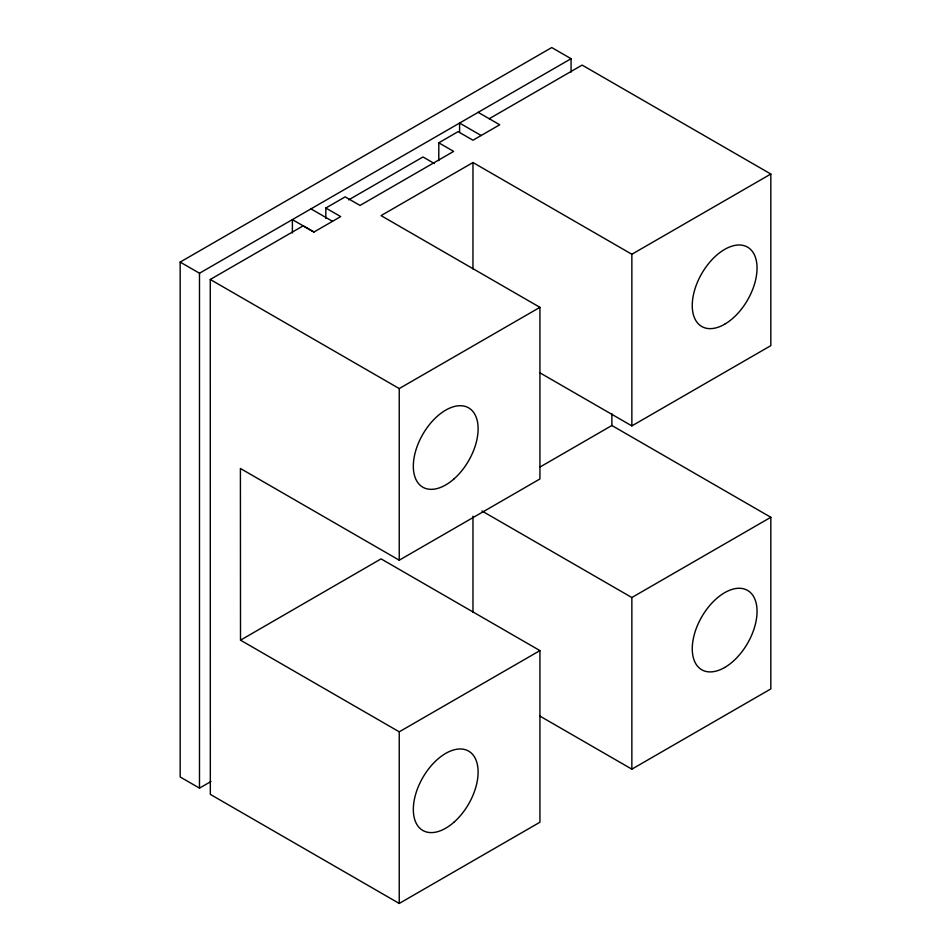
<?xml version="1.0" encoding="UTF-8"?>
<svg xmlns="http://www.w3.org/2000/svg" width="951" height="951" viewBox="0 0 951 951"><rect width="100%" height="100%" fill="white"/><g stroke="black" fill="none" stroke-linecap="round" stroke-linejoin="round"><path stroke-width="1.43" d="M438.791 160.612L438.791 142.805L453.651 151.387L360.013 205.452L345.154 196.869L325.824 208.019L340.684 216.602L313.937 232.044L303.167 225.839L210.266 279.475L210.326 794.382L399.242 903.45L399.242 731.818L240.508 640.166L240.401 468.474L399.242 560.187L539.93 478.971L539.93 307.339L381.054 215.615L472.98 162.538L631.856 254.262L770.833 174.033L770.833 345.653L631.856 425.893L539.586 372.626M472.956 268.895L472.98 162.538M210.944 781.52L199.484 788.129L180.167 776.967L180.167 262.084L551.746 47.55L571.075 58.7L571.075 72.062M180.167 262.084L199.484 273.234L571.075 58.7M438.791 142.805L458.109 131.642L472.968 140.225L499.727 124.783L478.175 112.337M348.672 199.865L422.993 156.963L434.405 163.548M489.242 118.72L582.131 65.084L770.833 174.033M210.266 279.475L399.242 388.567L539.93 307.339M240.508 640.166L381.078 558.879L539.93 650.603L539.93 822.223L399.242 903.45M539.847 467.131L611.873 425.501L611.873 413.661M399.242 731.818L539.93 650.603M481.943 510.972L631.856 597.525L770.833 517.285L611.873 425.501M539.597 715.901L631.856 769.157L770.833 688.916L770.833 517.285M481.147 135.506L459.595 123.059L459.595 131.963M310.965 208.875L332.517 221.321M313.937 232.044L292.385 219.61L292.385 232.959M631.856 254.262L631.856 425.893M631.856 597.525L631.856 769.157M472.968 516.155L472.968 612.325M399.242 388.567L399.242 560.187M325.824 208.019L325.824 218.409M199.484 273.234L199.484 788.129M454.102 478.829A45.826 26.462 -60 0 0 468.629 407.848A45.826 26.462 -60 0 0 414.422 455.921A45.826 26.462 -60 0 0 454.102 478.829M724.65 667.507A45.826 26.462 -60 0 0 752.716 595.183A45.826 26.462 -60 0 0 696.596 627.577A45.826 26.462 -60 0 0 724.65 667.507M724.65 324.232A45.826 26.462 -60 0 0 752.705 251.908A45.826 26.462 -60 0 0 696.584 284.313A45.826 26.462 -60 0 0 724.65 324.232M454.102 822.092A45.826 26.462 -60 0 0 468.629 751.112A45.826 26.462 -60 0 0 414.422 799.185A45.826 26.462 -60 0 0 454.102 822.092"/></g></svg>
